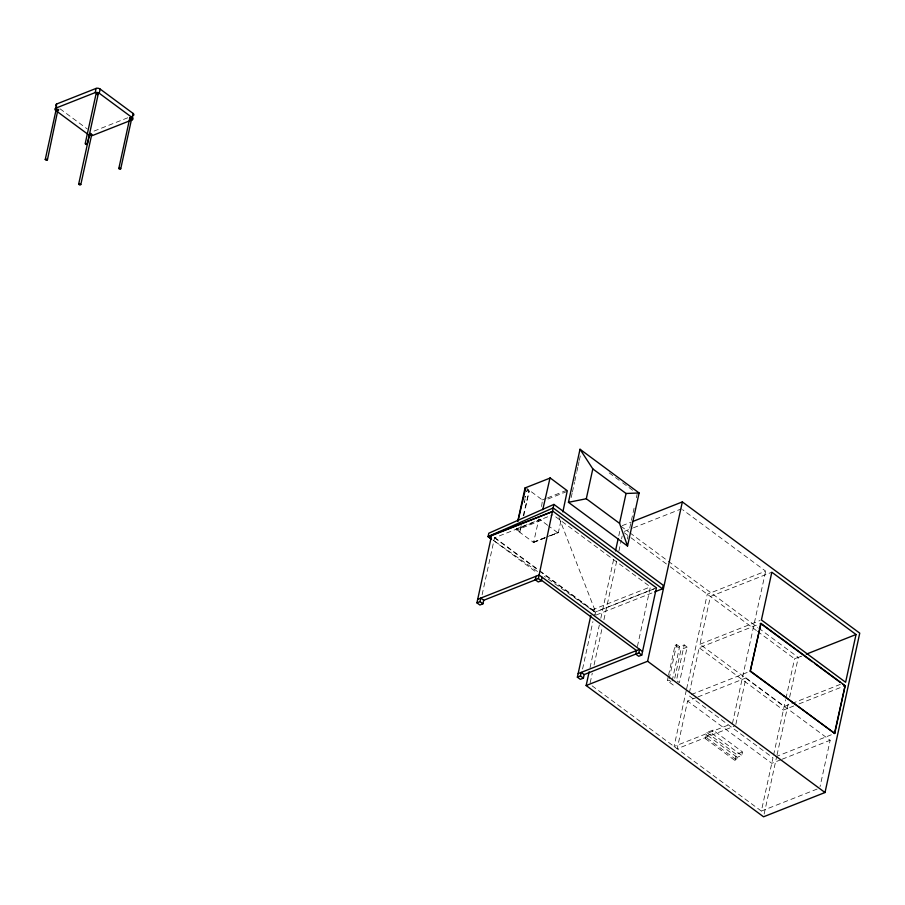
<?xml version="1.0" encoding="UTF-8"?>
<svg xmlns="http://www.w3.org/2000/svg" width="905" height="905" viewBox="0 0 905 905"><rect width="100%" height="100%" fill="white"/><g stroke="black" fill="none" stroke-linecap="round" stroke-linejoin="round"><path stroke-width="0.68" stroke-dasharray="4.53 3.39" d="M482.127 594.709L494.526 537.808L552.91 514.753M547.729 525.307L541.111 520.409L516.529 530.126L517.275 526.676M524.131 500.884L524.3 502.614L524.595 501.234M524.753 500.544L525.047 499.164M521.11 525.443L519.617 532.276L521.416 526.563M523.192 515.861L529.176 491.008L527.4 489.696M523.803 515.624L529.176 491.008M541.111 520.409L540.67 519.266L516.088 528.973L516.201 529.708L533.599 542.434L538.882 518.837M541.575 506.529L542.48 500.046L526.891 488.485M550.353 535.817L558.34 532.547L561.089 520.07M571.213 497.512L572.107 493.383M572.413 492.015L574.517 482.376M574.811 481.008L576.609 472.749M576.915 471.381L577.809 467.252M578.114 465.871L579.008 461.742M579.313 460.374L580.512 454.864M582.571 669.033L592.911 621.611M590.049 667.675L599.325 625.095M600.83 618.217L613.703 559.154M618.794 535.794L619.993 530.296M590.173 682.811L592.266 673.207M594.065 664.983L602.142 627.934M603.929 619.71L616.791 560.715M618.896 551.111L621.283 540.138M621.588 538.758L622.176 536.02M627.346 539.041L627.946 536.292M629.744 528.045L634.541 506.031M636.339 497.773L637.244 493.644M637.403 646.487L650.401 586.881L554.041 515.59M673.263 685.074L667.358 680.707L668.252 676.601M668.546 675.232L675.107 645.152L676.646 644.552L679.598 646.736L684.203 644.914L687.167 647.098L679.406 682.653L676.454 680.47L684.203 644.914M669.191 678.727L676.646 644.552M672.144 680.922L679.598 646.736M674.757 678.241L681.013 649.53L687.167 647.098M686.329 690.232L674.067 746.478L729.86 724.452M686.635 688.863L707.269 594.2L765.653 571.134L682.585 509.673M696.669 697.438L687.585 701.024L677.178 748.774L734.26 726.229M689.372 692.811L699.192 647.788L760.641 623.511M840.383 684.338L784.16 706.545L699.961 644.247L710.38 596.497L771.829 572.22M705.493 738.706L706.839 732.507L712.982 730.086L742.53 751.942L741.749 755.483L737.145 757.304L736.568 759.951L735.03 760.562L705.493 738.706L707.02 738.095L707.597 735.437L712.212 733.627L712.982 730.086M732.45 723.423L765.653 571.134M735.856 724.351L745.969 677.958L830.157 740.256L820.043 786.649M735.03 760.562L736.376 754.374L742.53 751.942M592.119 685.843L761.365 811.072L772.972 757.836L688.784 695.538M773.571 755.109L785.642 699.723M785.947 698.355L794.567 658.783L801.106 656.204M764.148 814.048L776.728 756.354M777.033 754.974L788.413 702.766M789.613 697.28L798.301 657.437L802.215 655.887M533.792 542.186L545.466 537.491M525.975 490.691L527.083 491.664L526.009 491.675M524.911 497.705L524.9 498.214M127.729 117.786L93.577 131.27A2.919 1.606 12.3 0 1 91.529 131.417M542.333 499.911L546.213 498.384M547.502 497.874L566.915 490.205M547.944 499.017L567.345 491.347M533.068 542.367L544.72 537.762M549.889 535.715L558.114 532.751M546.756 536.982L558.396 532.378M533.531 542.468L545.183 537.864M622.199 525.658L631.351 522.049M624.371 531.393L632.165 528.316M633.455 527.807L681.465 508.848M592.017 609.947L650.401 586.881M656.43 587.854L594.97 612.131L544.391 576.383M654.123 588.884L595.626 611.995L594.857 615.524L594.97 612.131L539.878 571.36M596.157 615.015L653.353 592.424M699.961 644.247L760.11 620.491M667.358 680.707L668.897 680.096L670.865 681.556M691.397 694.508L748.921 671.782M697.959 696.918L745.969 677.958M793.843 705.945L783.391 710.086L699.192 647.788M799.081 703.886L844.84 685.809M775.585 756.806L833.12 734.079M780.857 759.736L771.784 763.322L687.585 701.024M782.158 759.216L830.157 740.256M761.365 811.072L819.749 788.017M557.65 532.649L548.826 526.122M537.502 571.508L492.671 539.832L536.914 572.695M494.481 537.4L538.803 570.082M539.946 570.931L595.626 611.995L559.007 517.536M609.178 472.885L621.52 482.014M622.651 482.851L632.753 490.329M60.013 108.792L87.242 128.94M620.898 526.178L628.805 532.027M629.937 532.864L667.223 560.455M668.354 561.292L757.621 627.335M758.752 628.172L798.301 657.437M624.201 532.728L629.812 536.88M630.932 537.717L669.1 565.953M670.232 566.79L756.399 630.547M757.53 631.373L794.567 658.783M526.789 489.933L528.565 491.245M675.107 645.152L681.013 649.53M516.687 529.414L520.228 532.038M494.526 537.808L538.735 570.523M712.212 733.627L741.749 755.483M706.839 732.507L736.376 754.374M707.597 735.437L737.145 757.304M707.02 738.095L736.568 759.951M525.024 496.438L525.545 497.026L525.024 496.438"/><path stroke-width="1.36" d="M542.095 577.209L541.326 580.75L538.26 581.96L535.308 579.777L538.373 578.567L553.917 504.413L663.229 585.286L662.449 588.827L654.654 591.904M88.6 134.8L55.691 110.455A2.919 1.606 12.3 0 1 55.771 108.159L56.687 103.985L96.088 88.419A2.919 1.606 12.3 0 1 100.161 89.075L133.058 113.419A2.919 1.606 12.3 0 1 133.454 115.444M58.033 109.245L47.411 159.868L46.302 160.298L45.25 159.518L56.223 109.222L58.791 109.799L57.524 110.184M55.771 108.159L95.183 92.593L96.088 88.419M85.172 143.771L96.145 93.475L97.174 93.17L98.26 93.939L87.333 144.076C84.832 145.909 85.093 141.542 87.333 144.076M89.719 134.415L90.398 133.635L91.744 134.438L80.805 184.575L79.708 185.016L78.645 184.235L89.29 135.445M90.986 135.648A2.919 1.606 12.3 0 0 92.661 135.456L132.073 119.89A2.919 1.606 12.3 0 0 132.153 117.593L99.245 93.249L100.161 89.075M118.906 168.081L129.834 117.944L130.603 117.888L131.666 118.668L120.727 168.805C118.159 170.593 118.566 166.249 120.727 168.805M132.153 117.593L133.058 113.419M132.073 119.89L132.752 116.756M536.45 579.438L483.723 600.275L482.953 603.805L479.876 605.015L476.924 602.832L491.573 535.624L553.034 511.348L656.43 587.854L641.769 655.062L638.704 656.283L635.751 654.089L636.52 650.559L541.292 580.105M476.924 602.832L479.989 601.621L480.77 598.081L483.723 600.275M517.886 520.771L525.036 487.942L525.782 487.671M517.864 521.45L525.635 488.383M542.762 509.696L550.048 477.84L567.277 490.725L562.876 511.868M535.308 579.777L536.077 576.236M568.453 502.32L580.015 449.253L639.1 492.976L627.538 546.032L568.453 502.32L586.304 498.746L619.54 523.339L627.538 546.032M586.304 498.746L592.809 468.903L580.015 449.253M578.137 673.614L639.586 649.338L638.817 652.878L584.166 674.587L583.397 678.128L580.32 679.338L577.367 677.155L590.841 615.366M577.367 677.155L580.433 675.945L581.214 672.404L584.166 674.587M619.54 523.339L626.045 493.485L592.809 468.903M632.663 521.529L682.347 501.902L859.75 633.161L825.009 792.52L763.549 816.796L586.146 685.538L589.144 671.804M615.502 550.907L618.194 538.543M586.146 685.538L647.607 661.261L682.347 501.902M750.234 671.261L760.958 623.387L845.146 685.685L834.738 733.446L750.234 671.261L760.958 623.387M834.433 733.559L845.146 685.685M856.028 634.518L845.609 682.268L761.422 619.97L771.829 572.22L856.028 634.518L806.344 654.145M98.26 93.939L97.152 94.64M45.25 159.518L46.347 159.088L47.411 159.868M91.744 134.438L90.919 134.902M78.645 184.235L79.753 183.794L80.805 184.575M131.666 118.668L130.84 119.132M553.917 504.413L488.802 533.215L488.067 536.586L491.483 539.097L488.067 536.586L553.147 507.954L662.449 588.827M89.912 133.714L90.692 133.408M525.036 487.942L550.364 477.964M477.693 599.302L539.142 575.026L642.539 651.532M553.034 511.348L488.067 536.586L491.573 535.624M97.955 94.324L97.197 94.392M626.045 493.485L639.1 492.976M760.641 623.511L812.283 661.725M814.534 663.376L840.349 682.483M842.6 684.146L844.84 685.809M750.539 671.148L834.738 733.446M538.373 578.567L541.326 580.75M638.817 652.878L641.769 655.062M647.607 661.261L825.009 792.52M479.989 601.621L482.953 603.805M580.433 675.945L583.397 678.128M95.183 92.593A2.919 1.606 12.3 0 1 99.245 93.249M56.608 106.27A2.919 1.606 12.3 0 1 56.687 103.985M129.551 118.17L129.811 118.804L129.551 118.17"/></g></svg>
